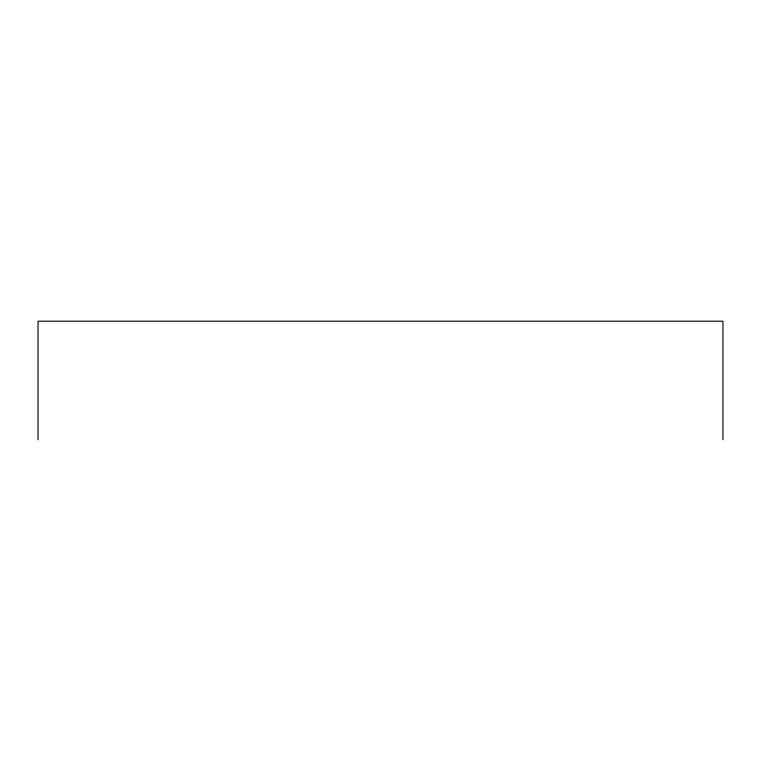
<?xml version="1.0" encoding="UTF-8"?>
<svg xmlns="http://www.w3.org/2000/svg" width="761" height="761" viewBox="0 0 761 761"><rect width="100%" height="100%" fill="white"/><g stroke="black" fill="none" stroke-linecap="round" stroke-linejoin="round"><path stroke-width="1.14" d="M722.95 439.81L722.95 321.19L38.05 321.19L38.05 439.81"/></g></svg>
